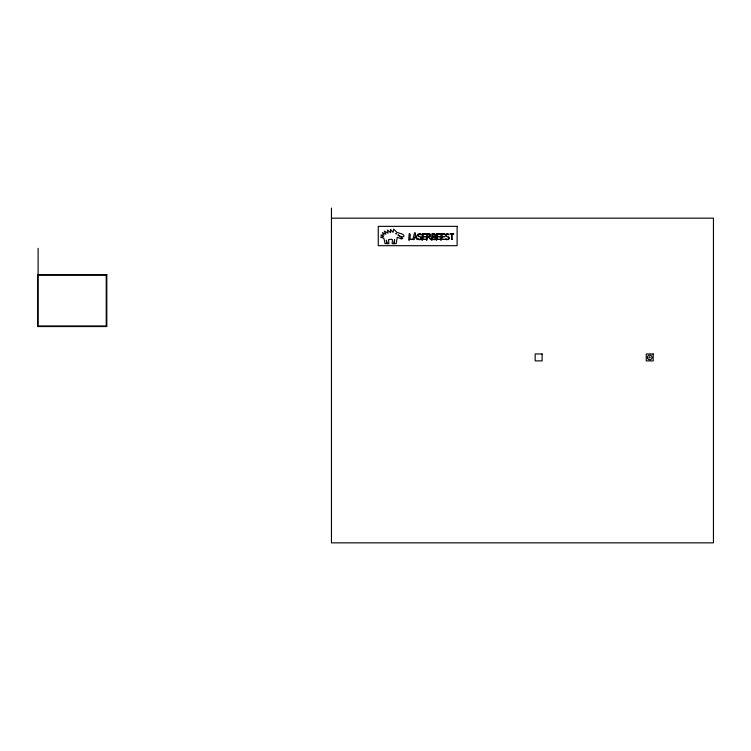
<?xml version="1.0" encoding="UTF-8"?>
<svg xmlns="http://www.w3.org/2000/svg" width="751" height="751" viewBox="0 0 751 751"><rect width="100%" height="100%" fill="white"/><g stroke="black" fill="none" stroke-linecap="round" stroke-linejoin="round"><path stroke-width="1.13" d="M421.536 238.151C421.104 235.992 418.974 236.349 421.039 238.076A1.173 1.173 0 0 1 420.128 239.147L420.185 239.672M449.211 238.151C448.788 235.992 446.648 236.349 448.722 238.076A1.173 1.173 0 0 1 447.812 239.147L447.868 239.672M417.781 235.101C417.171 236.077 419.818 237.363 419.171 236.208A2.582 2.582 0 0 1 418.598 235.945L418.279 235.157M445.465 235.101C444.883 236.039 447.389 237.372 446.901 236.227A2.6 2.6 0 0 1 446.282 235.945L445.963 235.157A1.173 1.173 0 0 1 446.836 234.256L446.751 233.73A1.633 1.633 0 0 0 445.437 235.101M419.161 239.7L419.208 239.203A1.746 1.746 0 0 1 418.241 238.64L417.866 238.959A2.187 2.187 0 0 0 419.002 239.663M331.454 218.166L713.45 218.166L713.45 542.851L331.454 542.851L331.454 208.149M416.157 237.185L414.805 237.485L416.336 237.682C419.387 244.61 414.111 229.966 416.167 237.185M428.943 237.185L427.892 236.94L428.877 236.696A1.596 1.596 0 0 0 429.403 236.574A1.464 1.464 0 0 0 429.656 236.443A0.986 0.986 0 0 0 429.966 236.105L429.29 234.293A1.54 1.54 0 0 0 428.887 234.228L427.892 233.974L428.84 233.73A1.877 1.877 0 0 1 429.825 234.012L430.032 234.134A1.474 1.474 0 0 1 430.436 234.631L430.032 236.772A1.812 1.812 0 0 1 429.619 237.025A1.981 1.981 0 0 1 429.103 237.175M38.123 275.176L106.229 275.176L106.229 325.972L38.123 325.972L38.123 248.374M446.779 239.691L446.892 239.203A1.737 1.737 0 0 1 445.925 238.64L445.54 238.959A2.187 2.187 0 0 0 446.685 239.663M401.09 238.734L397.279 237.269L396.143 243.69L394.266 243.7L394.594 239.691L393.749 243.7L392.144 243.7L392.454 239.738L391.055 239.24L388.53 239.682L388.905 243.709L387.356 243.709L386.314 240.095L386.859 243.709L384.944 243.512A64.445 64.445 0 0 0 384.615 241.249L383.845 238.227L380.504 237.166L383.498 236.546L380.898 235.044L384.071 234.997L382.362 232.66L385.939 234.124L384.362 231.139L388.117 233.176L387.488 230.059L390.633 232.641L390.473 229.393L393.073 232.341L393.693 229.102L396.781 232.322A53.706 53.706 0 0 1 399.785 233.298C407.483 234.96 403.259 239.588 397.955 234.856L402.696 238.396A1.549 1.549 0 0 1 401.053 238.743M449.248 238.151A1.69 1.69 0 0 1 447.962 239.635M434.867 236.612A1.615 1.615 0 0 0 435.036 234.19A1.624 1.624 0 0 0 433.9 233.721L433.045 233.927L433.9 234.218A1.108 1.108 0 0 1 435.017 235.335A1.108 1.108 0 0 1 433.9 236.443L433.055 236.79L434.144 236.931A1.108 1.108 0 0 1 435.251 238.048A1.108 1.108 0 0 1 434.144 239.156L433.045 239.456L434.144 239.653A1.605 1.605 0 0 0 434.895 236.631M421.574 238.151A1.69 1.69 0 0 1 420.278 239.635M417.753 235.101A1.633 1.633 0 0 1 419.002 233.768L419.208 234.209A1.173 1.173 0 0 0 418.241 235.147M413.041 239.391C416.223 242.104 416.045 222.812 413.05 239.344M419.893 233.974L420.044 234.228A1.699 1.699 0 0 1 420.889 234.8L421.292 234.5A2.215 2.215 0 0 0 420.203 233.749L419.903 233.927M447.577 233.974L447.727 234.228A1.69 1.69 0 0 1 448.563 234.8L448.976 234.5A2.215 2.215 0 0 0 447.887 233.749L447.587 233.927M649.146 357.392C650.648 359.269 650.131 355.345 649.146 357.392M395.918 233.721L396.462 233.805L395.918 233.692M409.257 233.946C407.23 249.116 412.365 232.444 409.267 233.927M422.372 233.946C420.494 249.135 425.319 232.369 422.372 233.927M426.897 233.946C424.878 249.107 430.004 232.453 426.906 233.927M432.05 233.946C429.985 249.069 435.214 232.5 432.05 233.927M436.584 233.946C434.698 249.144 439.551 232.35 436.584 233.927M441.109 233.946C439.082 249.107 444.235 232.453 441.119 233.927M452.083 239.409L451.586 239.428L451.586 234.218L450.027 233.739L452.064 233.88L452.083 239.409M452.459 233.946L453.811 233.974L452.459 233.927M410.234 239.381L412.712 239.409L410.243 239.334M423.357 233.946L426.07 233.974L423.367 233.927M423.357 236.668L425.826 236.696L423.367 236.649M423.357 239.381L426.07 239.409L423.367 239.334M437.57 233.946L440.283 233.974L437.58 233.927M437.57 236.668L440.039 236.696L437.58 236.649M437.57 239.381L440.283 239.409L437.58 239.334M442.104 233.946L444.817 233.974L442.104 233.927M442.104 236.668L444.564 236.696L442.104 236.649M442.104 239.381L444.817 239.409L442.114 239.334M429.356 237.691L430.755 239.607L429.356 237.691M457.115 226.351L378.26 226.351L378.26 245.69L457.115 245.69L457.115 226.351M106.811 274.603L37.55 274.603L37.55 326.544L106.811 326.544L106.811 274.603M542.109 353.965L535.181 353.965L535.181 360.893L542.109 360.893L542.109 353.965M653.182 353.965L646.254 353.965L646.254 360.893L653.182 360.893L653.182 353.965M648.423 359.344A2.309 2.309 0 0 0 652.028 357.598A2.309 2.309 0 0 0 648.714 355.354A2.309 2.309 0 0 0 648.423 359.344"/></g></svg>
